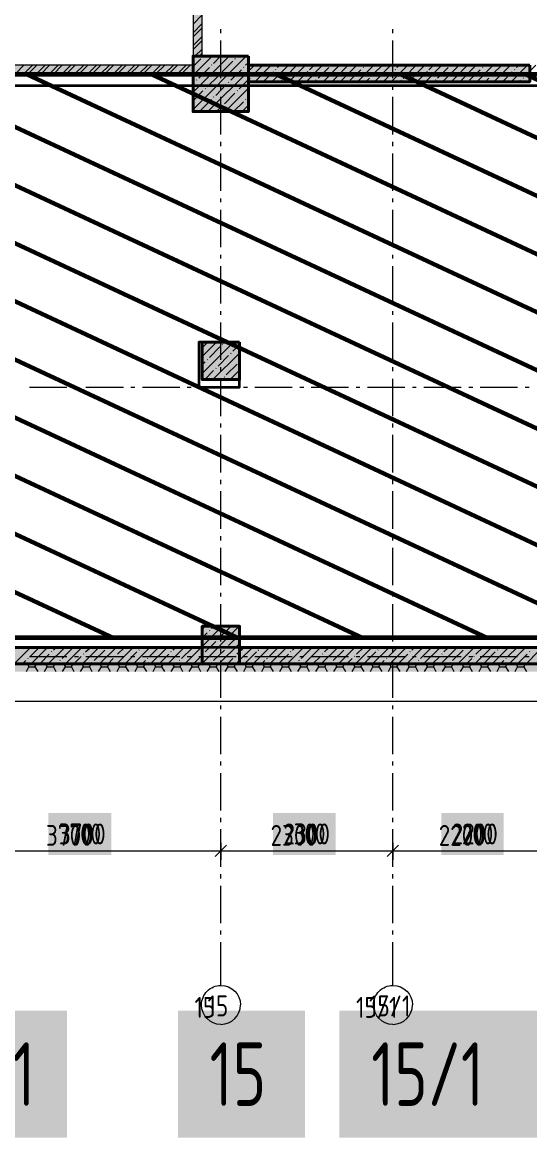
# Model space of a CAD drawing. Header units: millimetres. Extents: x -164500 to 426394, y -23753 to 102118.
# Drawn here: x -106678 to -99891, y -5874 to 9044 of the extents above; entities that cross this region are included whole.
import ezdxf

# ---------------------------------------------------------------- set-up
doc = ezdxf.new("R2010")
doc.units = ezdxf.units.MM
doc.layers.add('0) шлифовка', color=5, linetype='Continuous', lineweight=60)
doc.layers.add('389 П-1', color=210, linetype='Continuous', lineweight=35)
doc.layers.add('PDF _Геометрия', color=7, linetype='Continuous', true_color=0x1f1f1f)
doc.layers.add('PDF _Сплошная заливка', color=7, linetype='Continuous', true_color=0xffffff)
doc.layers.add('PDF _Текст', color=7, linetype='Continuous')
doc.styles.get("Standard").update_dxf_attribs({"font": 'ГОСТ тип А.ttf'})
doc.styles.add('СПДС', font='ГОСТ тип А.ttf', dxfattribs={"width": 0.9})
doc.linetypes.add('зигзаг', pattern='A,0.00254,-5.08,[131,ltypeshp.shx,S=5.08,R=0,X=-5.08,Y=0],-10.16,[131,ltypeshp.shx,S=5.08,R=180,X=5.08,Y=0],-5.08', length=20.32254)

msp = doc.modelspace()

# ---------------------------------------------------------------- hatches: boundary and pattern name
at = {"layer": '0) шлифовка', "true_color": 0x2776bb}
h = msp.add_hatch(dxfattribs=at)
h.set_pattern_fill('ANSI31', color=152, scale=222, angle=110)
h.set_pattern_definition([(155, (205553.1, 26879), (-297.8825, -638.811), [])])
h.paths.add_polyline_path([(-80759.758, 809.331), (-116764.44, 809.331), (-116764.44, 8350.022), (-80759.758, 8350.022)])
at = {"layer": 'PDF _Сплошная заливка', "linetype": 'зигзаг', "transparency": 33554559}
h = msp.add_hatch(color=256, dxfattribs=at)
h.paths.add_polyline_path([(-104394.318, 10696.956), (-104271.48, 10696.956), (-104271.48, 11472.207), (-104394.318, 11472.207)])
h.paths.add_polyline_path([(-104271.48, 9243.89), (-104394.318, 9243.89), (-104394.318, 8591.494), (-104271.48, 8591.494)])

# ---------------------------------------------------------------- linework, layer by layer
at = {"layer": '0) шлифовка'}
msp.add_lwpolyline([(-80759.758, 809.331), (-116764.44, 809.331), (-116764.44, 8350.022), (-80759.758, 8350.022)], close=True, dxfattribs=at)
at = {"layer": '389 П-1'}
for points in [[(-108524.753, 6890.355), (-108524.753, 8200.379), (-90816.837, 8200.379), (-90816.837, 7269.444)], [(-90816.837, 1734.513), (-90816.837, 682.241), (-108524.753, 682.241), (-108524.753, 2000.261)]]:
    msp.add_lwpolyline(points, dxfattribs=at)
msp.add_lwpolyline([(-103771.592, 4766.076), (-104318.064, 4766.076), (-104318.064, 4164.515), (-103771.592, 4164.515)], close=True, dxfattribs=at)
at = {"layer": 'PDF _Геометрия', "color": 16, "lineweight": 9, "true_color": 0x800000}
for points in [[(-104394.318, 9243.89), (-104394.318, 8591.494), (-104271.464, 8591.494), (-104271.464, 9243.89)], [(-108274.808, 8350.022), (-104394.318, 8350.022), (-104394.318, 8468.64), (-108274.808, 8468.64)]]:
    msp.add_lwpolyline(points, close=True, dxfattribs=at)
at = {"layer": 'PDF _Геометрия', "color": 15, "lineweight": 9, "true_color": 0xa54a4a}
for points in [[(-104394.318, 9019.364), (-104271.464, 9142.218)], [(-104394.318, 8904.983), (-104271.464, 9027.837)], [(-104394.318, 8849.911), (-104271.464, 8968.528)], [(-104394.318, 8735.529), (-104271.464, 8854.147)], [(-104394.318, 8680.457), (-104271.464, 8799.074)], [(-104368.9, 8591.494), (-104271.464, 8684.693)], [(-104309.591, 8591.494), (-104271.464, 8629.621)], [(-106775.143, 8350.022), (-106656.525, 8468.64)], [(-106660.762, 8350.022), (-106542.144, 8468.64)], [(-106605.689, 8350.022), (-106482.835, 8468.64)], [(-106491.308, 8350.022), (-106372.69, 8468.64)], [(-106431.999, 8350.022), (-106313.381, 8468.64)], [(-106317.618, 8350.022), (-106199, 8468.64)], [(-106262.545, 8350.022), (-106143.928, 8468.64)], [(-106148.164, 8350.022), (-106029.546, 8468.64)], [(-106093.091, 8350.022), (-105970.238, 8468.64)], [(-105978.71, 8350.022), (-105855.856, 8468.64)], [(-105919.401, 8350.022), (-105800.784, 8468.64)], [(-105805.02, 8350.022), (-105686.403, 8468.64)], [(-105749.948, 8350.022), (-105627.094, 8468.64)], [(-105635.566, 8350.022), (-105512.712, 8468.64)], [(-105576.258, 8350.022), (-105457.64, 8468.64)], [(-105461.876, 8350.022), (-105343.259, 8468.64)], [(-105406.804, 8350.022), (-105288.186, 8468.64)], [(-105292.423, 8350.022), (-105173.805, 8468.64)], [(-105237.35, 8350.022), (-105114.496, 8468.64)], [(-105122.969, 8350.022), (-105000.115, 8468.64)], [(-105063.66, 8350.022), (-104945.042, 8468.64)], [(-104949.279, 8350.022), (-104830.661, 8468.64)], [(-104894.206, 8350.022), (-104771.352, 8468.64)], [(-104779.825, 8350.022), (-104656.971, 8468.64)], [(-104720.516, 8350.022), (-104601.899, 8468.64)], [(-104606.135, 8350.022), (-104487.517, 8468.64)], [(-104551.063, 8350.022), (-104432.445, 8468.64)], [(-104436.681, 8350.022), (-104394.318, 8392.385)]]:
    msp.add_lwpolyline(points, dxfattribs=at)
at = {"layer": 'PDF _Геометрия', "color": 7, "lineweight": 9}
for points in [[(-104021.52, 8896.51), (-104021.52, 8951.583)], [(-101721.185, 8896.51), (-101721.185, 8951.583)], [(-104021.52, 8294.95), (-104021.52, 8799.074)], [(-101721.185, 8294.95), (-101721.185, 8799.074)], [(-106580.271, 8371.204), (-106080.382, 8371.204)], [(-105978.71, 8371.204), (-105927.874, 8371.204)], [(-105826.202, 8371.204), (-105326.313, 8371.204)], [(-105224.641, 8371.204), (-105173.805, 8371.204)], [(-105072.133, 8371.204), (-104572.244, 8371.204)], [(-104474.808, 8371.204), (-104419.736, 8371.204)], [(-104318.064, 8371.204), (-103818.175, 8371.204)], [(-103720.739, 8371.204), (-103665.667, 8371.204)], [(-103568.231, 8371.204), (-103068.342, 8371.204)], [(-102966.67, 8371.204), (-102911.598, 8371.204)], [(-102814.162, 8371.204), (-102314.273, 8371.204)], [(-102212.601, 8371.204), (-102161.765, 8371.204)], [(-102060.093, 8371.204), (-101560.204, 8371.204)], [(-101458.532, 8371.204), (-101407.696, 8371.204)], [(-101306.023, 8371.204), (-100806.135, 8371.204)], [(-100704.463, 8371.204), (-100653.627, 8371.204)], [(-100551.954, 8371.204), (-100052.066, 8371.204)], [(-99950.394, 8371.204), (-99899.557, 8371.204)], [(-104021.52, 8142.441), (-104021.52, 8197.514)], [(-101721.185, 8142.441), (-101721.185, 8197.514)], [(-104021.52, 7545.117), (-104021.52, 8045.005)], [(-101721.185, 7545.117), (-101721.185, 8045.005)], [(-117649.836, 360.278), (-117649.836, -37.938), (-79963.326, -37.938), (-79963.326, 3618.026), (-70956.86, 3618.026), (-70956.86, 7617.135), (-71350.84, 7617.135)], [(-104021.52, 7388.372), (-104021.52, 7443.445)], [(-101721.185, 7388.372), (-101721.185, 7443.445)], [(-104021.52, 6791.048), (-104021.52, 7290.936)], [(-101721.185, 6791.048), (-101721.185, 7290.936)], [(-104021.52, 6638.539), (-104021.52, 6689.375)], [(-101721.185, 6638.539), (-101721.185, 6689.375)], [(-104021.52, 6036.979), (-104021.52, 6536.867)], [(-101721.185, 6036.979), (-101721.185, 6536.867)], [(-104021.52, 5884.47), (-104021.52, 5935.306)], [(-101721.185, 5884.47), (-101721.185, 5935.306)], [(-104021.52, 5282.909), (-104021.52, 5782.798)], [(-101721.185, 5282.909), (-101721.185, 5782.798)], [(-104021.52, 5130.401), (-104021.52, 5181.237)], [(-101721.185, 5130.401), (-101721.185, 5181.237)], [(-104021.52, 4528.84), (-104021.52, 5028.729)], [(-101721.185, 4528.84), (-101721.185, 5028.729)], [(-104021.52, 4376.332), (-104021.52, 4431.404)], [(-101721.185, 4376.332), (-101721.185, 4431.404)], [(-104021.52, 3774.771), (-104021.52, 4274.66)], [(-101721.185, 3774.771), (-101721.185, 4274.66)], [(-106580.271, 4164.515), (-106080.382, 4164.515)], [(-105978.71, 4164.515), (-105927.874, 4164.515)], [(-105826.202, 4164.515), (-105326.313, 4164.515)], [(-105224.641, 4164.515), (-105173.805, 4164.515)], [(-105072.133, 4164.515), (-104572.244, 4164.515)], [(-104474.808, 4164.515), (-104419.736, 4164.515)], [(-104318.064, 4164.515), (-103818.175, 4164.515)], [(-103720.739, 4164.515), (-103665.667, 4164.515)], [(-103568.231, 4164.515), (-103068.342, 4164.515)], [(-102966.67, 4164.515), (-102911.598, 4164.515)], [(-102814.162, 4164.515), (-102314.273, 4164.515)], [(-102212.601, 4164.515), (-102161.765, 4164.515)], [(-102060.093, 4164.515), (-101560.204, 4164.515)], [(-101458.532, 4164.515), (-101407.696, 4164.515)], [(-101306.023, 4164.515), (-100806.135, 4164.515)], [(-100704.463, 4164.515), (-100653.627, 4164.515)], [(-100551.954, 4164.515), (-100052.066, 4164.515)], [(-99950.394, 4164.515), (-99899.557, 4164.515)], [(-104021.52, 3622.263), (-104021.52, 3677.335)], [(-101721.185, 3622.263), (-101721.185, 3677.335)], [(-104021.52, 3020.702), (-104021.52, 3524.827)], [(-101721.185, 3020.702), (-101721.185, 3524.827)], [(-104021.52, 2868.194), (-104021.52, 2923.266)], [(-101721.185, 2868.194), (-101721.185, 2923.266)], [(-104021.52, 2270.869), (-104021.52, 2770.758)], [(-101721.185, 2270.869), (-101721.185, 2770.758)], [(-104021.52, 2114.125), (-104021.52, 2169.197)], [(-101721.185, 2114.125), (-101721.185, 2169.197)], [(-104021.52, 1516.8), (-104021.52, 2016.689)], [(-101721.185, 1516.8), (-101721.185, 2016.689)], [(-104021.52, 1364.292), (-104021.52, 1415.128)], [(-101721.185, 1364.292), (-101721.185, 1415.128)], [(-104021.52, 762.731), (-104021.52, 1262.62)], [(-101721.185, 762.731), (-101721.185, 1262.62)], [(-104021.52, 610.223), (-104021.52, 661.059)], [(-101721.185, 610.223), (-101721.185, 661.059)], [(-106580.271, 563.623), (-106080.382, 563.623)], [(-105978.71, 563.623), (-105927.874, 563.623)], [(-105826.202, 563.623), (-105326.313, 563.623)], [(-105224.641, 563.623), (-105173.805, 563.623)], [(-105072.133, 563.623), (-104572.244, 563.623)], [(-104474.808, 563.623), (-104419.736, 563.623)], [(-104318.064, 563.623), (-103818.175, 563.623)], [(-104021.52, 8.662), (-104021.52, 508.55)], [(-103720.739, 563.623), (-103665.667, 563.623)], [(-103568.231, 563.623), (-103068.342, 563.623)], [(-102966.67, 563.623), (-102911.598, 563.623)], [(-102814.162, 563.623), (-102314.273, 563.623)], [(-102212.601, 563.623), (-102161.765, 563.623)], [(-102060.093, 563.623), (-101560.204, 563.623)], [(-101721.185, 8.662), (-101721.185, 508.55)], [(-101458.532, 563.623), (-101407.696, 563.623)], [(-101306.023, 563.623), (-100806.135, 563.623)], [(-100704.463, 563.623), (-100653.627, 563.623)], [(-100551.954, 563.623), (-100052.066, 563.623)], [(-99950.394, 563.623), (-99899.557, 563.623)], [(-104021.52, -143.846), (-104021.52, -93.01)], [(-101721.185, -143.846), (-101721.185, -93.01)], [(-104021.52, -745.407), (-104021.52, -245.519)], [(-101721.185, -745.407), (-101721.185, -245.519)], [(-104021.52, -897.916), (-104021.52, -842.843)], [(-101721.185, -897.916), (-101721.185, -842.843)], [(-104021.52, -1499.476), (-104021.52, -999.588)], [(-101721.185, -1499.476), (-101721.185, -999.588)], [(-104021.52, -1651.985), (-104021.52, -1596.912)], [(-101721.185, -1651.985), (-101721.185, -1596.912)], [(-104021.52, -2253.545), (-104021.52, -1749.421)], [(-101721.185, -2253.545), (-101721.185, -1749.421)], [(-104021.52, -1931.583), (-104021.52, -2037.492), (-104021.52, -2156.11)], [(-101721.185, -1931.583), (-101721.185, -2037.492), (-101721.185, -2156.11)], [(-156230.215, -2037.492), (-152506.469, -2037.492), (-148202.345, -2037.492), (-143699.112, -2037.492), (-142199.446, -2037.492), (-139195.879, -2037.492), (-137696.213, -2037.492), (-133993.649, -2037.492), (-130291.085, -2037.492), (-126588.521, -2037.492), (-122885.957, -2037.492), (-117882.835, -2037.492), (-117429.546, -2037.492), (-113828.654, -2037.492), (-113027.986, -2037.492), (-108524.753, -2037.492), (-107724.084, -2037.492), (-104021.52, -2037.492), (-101721.185, -2037.492), (-99518.287, -2037.492), (-95718.287, -2037.492), (-95015.054, -2037.492), (-90511.821, -2037.492)], [(-104021.52, -2406.054), (-104021.52, -2350.981)], [(-101721.185, -2406.054), (-101721.185, -2350.981)], [(-104021.52, -3003.378), (-104021.52, -2503.49)], [(-101721.185, -3003.378), (-101721.185, -2503.49)], [(-104021.52, -3155.887), (-104021.52, -3105.05)], [(-101721.185, -3155.887), (-101721.185, -3105.05)]]:
    msp.add_lwpolyline(points, dxfattribs=at)
at = {"layer": 'PDF _Геометрия', "lineweight": 9}
for points in [[(-104394.318, 8566.076), (-104368.9, 8591.494)], [(-104394.318, 8337.313), (-104140.137, 8591.494)], [(-104394.318, 8108.55), (-103911.375, 8591.494)], [(-104394.318, 7879.788), (-103682.612, 8591.494)], [(-104394.318, 8451.694), (-104288.409, 8553.366)], [(-104262.991, 8583.021), (-104258.755, 8587.257)], [(-104118.955, 8494.058), (-104025.756, 8591.494)], [(-104004.574, 8379.676), (-103860.539, 8523.712)], [(-103835.12, 8553.366), (-103826.648, 8557.603)], [(-103805.466, 8583.021), (-103796.993, 8591.494)], [(-103691.085, 8468.64), (-103652.958, 8506.767)], [(-99912.267, 8248.35), (-99891.085, 8273.768), (-99573.359, 8591.494)], [(-104318.064, 8294.95), (-104174.028, 8438.985)], [(-104195.21, 7850.133), (-103652.958, 8392.385), (-103572.467, 8468.64)], [(-104148.61, 8468.64), (-104144.374, 8472.876)], [(-104034.229, 8354.258), (-104029.992, 8358.495)], [(-103890.193, 8269.531), (-103746.157, 8409.331)], [(-103720.739, 8438.985), (-103716.503, 8443.222)], [(-103576.704, 8354.258), (-103462.322, 8468.64)], [(-103568.231, 8248.35), (-103347.941, 8468.64)], [(-103453.85, 8248.35), (-103318.287, 8379.676)], [(-103339.468, 8248.35), (-103119.178, 8468.64)], [(-103292.869, 8409.331), (-103288.632, 8413.567)], [(-103263.214, 8438.985), (-103233.56, 8468.64)], [(-103148.833, 8324.604), (-103004.797, 8468.64)], [(-103110.706, 8248.35), (-102890.416, 8468.64)], [(-102996.324, 8248.35), (-102890.416, 8354.258)], [(-102881.943, 8248.35), (-102661.653, 8468.64)], [(-102864.998, 8379.676), (-102856.525, 8388.149)], [(-102835.343, 8409.331), (-102776.035, 8468.64)], [(-102720.962, 8294.95), (-102576.926, 8438.985)], [(-102653.181, 8248.35), (-102432.891, 8468.64)], [(-102551.508, 8468.64), (-102547.272, 8468.64)], [(-102437.127, 8354.258), (-102428.654, 8358.495)], [(-102424.418, 8248.35), (-102204.128, 8468.64)], [(-102407.473, 8379.676), (-102318.51, 8468.64)], [(-102293.091, 8269.531), (-102149.056, 8409.331)], [(-102195.656, 8248.35), (-101975.366, 8468.64)], [(-102119.401, 8438.985), (-102115.165, 8443.222)], [(-102093.983, 8468.64), (-102089.747, 8468.64)], [(-101979.602, 8354.258), (-101860.984, 8468.64)], [(-101966.893, 8248.35), (-101746.603, 8468.64)], [(-101852.512, 8248.35), (-101721.185, 8379.676)], [(-101742.367, 8248.35), (-101522.077, 8468.64)], [(-101691.531, 8409.331), (-101687.294, 8413.567)], [(-101666.113, 8438.985), (-101636.458, 8468.64)], [(-101551.731, 8324.604), (-101407.696, 8468.64)], [(-101513.604, 8248.35), (-101293.314, 8468.64)], [(-101399.223, 8248.35), (-101293.314, 8354.258)], [(-101284.842, 8248.35), (-101064.552, 8468.64)], [(-101263.66, 8379.676), (-101259.424, 8388.149)], [(-101238.242, 8409.331), (-101178.933, 8468.64)], [(-101123.861, 8294.95), (-100979.825, 8438.985)], [(-101056.079, 8248.35), (-100835.789, 8468.64)], [(-100950.171, 8468.64), (-100950.171, 8468.64)], [(-100835.789, 8354.258), (-100831.553, 8358.495)], [(-100827.317, 8248.35), (-100607.027, 8468.64)], [(-100810.371, 8379.676), (-100721.408, 8468.64)], [(-100695.99, 8269.531), (-100551.954, 8409.331)], [(-100598.554, 8248.35), (-100378.264, 8468.64)], [(-100522.3, 8438.985), (-100518.064, 8443.222)], [(-100496.882, 8468.64), (-100492.646, 8468.64)], [(-100382.501, 8354.258), (-100263.883, 8468.64)], [(-100369.792, 8248.35), (-100149.502, 8468.64)], [(-100255.41, 8248.35), (-100124.084, 8379.676)], [(-100141.029, 8248.35), (-99920.739, 8468.64)], [(-100094.429, 8409.331), (-100090.193, 8413.567)], [(-100069.011, 8438.985), (-100035.12, 8468.64)], [(-99954.63, 8324.604), (-99891.085, 8388.149), (-99810.594, 8468.64)], [(-104394.318, 8222.932), (-104377.372, 8239.877)], [(-104347.718, 8269.531), (-104343.482, 8273.768)], [(-104203.682, 8180.568), (-104059.647, 8324.604)], [(-104089.301, 8066.187), (-103949.502, 8210.223)], [(-103919.847, 8239.877), (-103915.611, 8244.113)], [(-103775.812, 8155.15), (-103652.958, 8278.004), (-103631.776, 8294.95)], [(-103606.358, 8324.604), (-103602.122, 8328.84)], [(-103225.087, 8248.35), (-103203.905, 8269.531)], [(-103178.487, 8294.95), (-103174.251, 8299.186)], [(-102750.617, 8269.531), (-102746.38, 8273.768)], [(-102538.799, 8248.35), (-102462.545, 8324.604)], [(-102081.274, 8248.35), (-102034.675, 8294.95)], [(-102009.256, 8324.604), (-102000.784, 8328.84)], [(-101627.986, 8248.35), (-101606.804, 8269.531)], [(-101581.386, 8294.95), (-101572.913, 8299.186)], [(-101149.279, 8269.531), (-101145.042, 8273.768)], [(-100941.698, 8248.35), (-100865.444, 8324.604)], [(-100484.173, 8248.35), (-100437.573, 8294.95)], [(-100407.919, 8324.604), (-100403.682, 8328.84)], [(-100026.648, 8248.35), (-100009.702, 8269.531)], [(-99980.048, 8294.95), (-99975.812, 8299.186)], [(-104394.318, 7994.169), (-104262.991, 8125.496)], [(-104233.337, 8155.15), (-104229.1, 8159.387)], [(-103974.92, 7951.806), (-103835.12, 8095.841)], [(-103966.447, 7850.133), (-103652.958, 8163.623)], [(-103805.466, 8125.496), (-103801.23, 8129.732)], [(-104288.409, 7867.079), (-104148.61, 8011.115)], [(-104118.955, 8040.769), (-104114.719, 8045.005)], [(-104004.574, 7926.388), (-104000.338, 7930.624)], [(-103852.066, 7850.133), (-103720.739, 7981.46)], [(-103737.685, 7850.133), (-103652.958, 7934.86)], [(-103691.085, 8011.115), (-103686.848, 8015.351)], [(-103661.43, 8040.769), (-103652.958, 8049.242)], [(-104080.828, 7850.133), (-104034.229, 7896.733)], [(-104271.464, 4575.44), (-104080.828, 4766.076)], [(-104271.464, 4346.678), (-103852.066, 4766.076)], [(-104271.464, 4689.821), (-104195.21, 4766.076)], [(-104174.028, 4558.495), (-104034.229, 4702.53)], [(-104004.574, 4727.948), (-104000.338, 4736.421)], [(-103974.92, 4757.603), (-103966.447, 4766.076)], [(-103860.539, 4643.222), (-103771.575, 4732.185)], [(-104271.464, 4461.059), (-104233.337, 4503.422)], [(-104203.682, 4528.84), (-104199.446, 4533.077)], [(-104127.428, 4266.187), (-103771.575, 4617.804)], [(-104059.647, 4444.113), (-103919.847, 4588.149)], [(-103890.193, 4613.567), (-103885.957, 4622.04)], [(-103775.812, 4503.422), (-103771.575, 4507.659)], [(-104237.573, 4266.187), (-104118.955, 4389.041)], [(-104089.301, 4414.459), (-104085.065, 4418.695)], [(-103949.502, 4329.732), (-103805.466, 4473.768)], [(-103898.666, 4266.187), (-103771.575, 4393.277)], [(-104013.047, 4266.187), (-104004.574, 4274.66)], [(-103974.92, 4300.078), (-103970.683, 4304.314)], [(-103784.284, 4266.187), (-103771.575, 4278.896)], [(-104275.7, 461.951), (-104271.464, 466.187), (-103775.812, 966.076)], [(-104271.464, 923.712), (-104233.337, 966.076)], [(-104271.464, 694.95), (-104004.574, 966.076)], [(-104174.028, 906.767), (-104169.792, 911.003)], [(-104148.61, 936.421), (-104118.955, 966.076)], [(-104034.229, 822.04), (-103890.193, 961.839)], [(-99937.685, 461.951), (-99768.231, 635.641), (-99437.796, 966.076)], [(-104271.464, 809.331), (-104203.682, 877.112)], [(-104233.337, 622.932), (-104089.301, 762.731)], [(-104059.647, 792.385), (-104055.41, 796.622)], [(-103919.847, 707.659), (-103775.812, 847.458)], [(-106787.852, 461.951), (-106567.562, 682.241)], [(-106571.798, 563.623), (-106453.181, 682.241)], [(-106559.089, 461.951), (-106338.799, 682.241)], [(-106330.327, 461.951), (-106110.037, 682.241)], [(-106287.963, 622.932), (-106283.727, 627.168)], [(-106258.309, 648.35), (-106224.418, 682.241)], [(-106143.928, 533.968), (-105999.892, 678.004)], [(-106101.564, 461.951), (-105881.274, 682.241)], [(-105872.802, 461.951), (-105652.512, 682.241)], [(-105860.093, 593.277), (-105855.856, 597.514)], [(-105830.438, 622.932), (-105766.893, 682.241)], [(-105716.057, 508.55), (-105572.021, 648.35)], [(-105644.039, 461.951), (-105423.749, 682.241)], [(-105546.603, 678.004), (-105542.367, 682.241)], [(-105415.277, 461.951), (-105194.987, 682.241)], [(-105402.568, 593.277), (-105309.368, 682.241)], [(-105288.186, 478.896), (-105144.151, 622.932)], [(-105190.75, 461.951), (-104970.461, 682.241)], [(-105118.733, 648.35), (-105114.496, 652.586)], [(-105089.078, 678.004), (-105084.842, 682.241)], [(-104974.697, 563.623), (-104856.079, 682.241)], [(-104961.988, 461.951), (-104741.698, 682.241)], [(-104733.225, 461.951), (-104512.935, 682.241)], [(-104690.862, 622.932), (-104686.625, 627.168)], [(-104661.207, 648.35), (-104627.317, 682.241)], [(-104546.826, 533.968), (-104402.79, 678.004)], [(-104504.463, 461.951), (-104284.173, 682.241)], [(-104262.991, 593.277), (-104258.755, 597.514)], [(-104118.955, 508.55), (-103974.92, 648.35)], [(-104046.938, 461.951), (-103771.575, 737.313)], [(-103949.502, 678.004), (-103941.029, 682.241)], [(-103818.175, 461.951), (-103771.575, 512.787), (-103597.885, 682.241)], [(-103805.466, 593.277), (-103771.575, 627.168), (-103712.267, 682.241)], [(-103691.085, 478.896), (-103547.049, 622.932)], [(-103589.413, 461.951), (-103369.123, 682.241)], [(-103521.631, 648.35), (-103513.158, 652.586)], [(-103491.977, 678.004), (-103483.504, 682.241)], [(-103377.595, 563.623), (-103254.741, 682.241)], [(-103364.886, 461.951), (-103144.597, 682.241)], [(-103136.124, 461.951), (-102915.834, 682.241)], [(-103089.524, 622.932), (-103085.288, 627.168)], [(-103064.106, 648.35), (-103030.215, 682.241)], [(-102949.725, 533.968), (-102805.689, 678.004)], [(-102907.361, 461.951), (-102687.071, 682.241)], [(-102678.599, 461.951), (-102458.309, 682.241)], [(-102661.653, 593.277), (-102657.417, 597.514)], [(-102636.235, 622.932), (-102572.69, 682.241)], [(-102521.854, 508.55), (-102377.818, 648.35)], [(-102449.836, 461.951), (-102229.546, 682.241)], [(-102348.164, 678.004), (-102343.928, 682.241)], [(-102221.074, 461.951), (-102000.784, 682.241)], [(-102208.365, 593.277), (-102115.165, 682.241)], [(-102093.983, 478.896), (-101949.948, 622.932)], [(-101992.311, 461.951), (-101772.021, 682.241)], [(-101920.293, 648.35), (-101916.057, 652.586)], [(-101894.875, 678.004), (-101886.403, 682.241)], [(-101780.494, 563.623), (-101657.64, 682.241)], [(-101763.549, 461.951), (-101543.259, 682.241)], [(-101534.786, 461.951), (-101318.733, 682.241)], [(-101492.423, 622.932), (-101488.186, 627.168)], [(-101467.005, 648.35), (-101428.877, 682.241)], [(-101352.623, 533.968), (-101208.588, 678.004)], [(-101310.26, 461.951), (-101089.97, 682.241)], [(-101081.497, 461.951), (-100861.207, 682.241)], [(-101064.552, 593.277), (-101060.316, 597.514)], [(-101039.134, 622.932), (-100975.589, 682.241)], [(-100924.753, 508.55), (-100780.717, 648.35)], [(-100852.735, 461.951), (-100632.445, 682.241)], [(-100751.063, 678.004), (-100746.826, 682.241)], [(-100623.972, 461.951), (-100403.682, 682.241)], [(-100611.263, 593.277), (-100518.064, 682.241)], [(-100496.882, 478.896), (-100352.846, 622.932)], [(-100395.21, 461.951), (-100174.92, 682.241)], [(-100323.192, 648.35), (-100318.955, 652.586)], [(-100293.537, 678.004), (-100289.301, 682.241)], [(-100183.392, 563.623), (-100060.539, 682.241)], [(-100166.447, 461.951), (-99946.157, 682.241)], [(-99895.321, 622.932), (-99891.085, 627.168)], [(-106673.471, 461.951), (-106631.107, 508.55)], [(-106601.453, 533.968), (-106597.216, 538.205)], [(-106444.708, 461.951), (-106317.618, 593.277)], [(-106215.945, 461.951), (-106203.236, 478.896)], [(-106173.582, 508.55), (-106169.346, 512.787)], [(-105987.183, 461.951), (-105889.747, 563.623)], [(-105745.711, 478.896), (-105741.475, 483.132)], [(-105529.658, 461.951), (-105461.876, 533.968)], [(-105432.222, 563.623), (-105427.986, 567.859)], [(-105076.369, 461.951), (-105029.769, 508.55)], [(-105004.351, 533.968), (-105000.115, 538.205)], [(-104847.607, 461.951), (-104716.28, 593.277)], [(-104618.844, 461.951), (-104601.899, 478.896)], [(-104576.481, 508.55), (-104572.244, 512.787)], [(-104390.081, 461.951), (-104288.409, 563.623)], [(-104148.61, 478.896), (-104144.374, 483.132)], [(-103932.556, 461.951), (-103860.539, 533.968)], [(-103835.12, 563.623), (-103826.648, 567.859)], [(-103475.031, 461.951), (-103432.668, 508.55)], [(-103407.25, 533.968), (-103398.777, 538.205)], [(-103250.505, 461.951), (-103119.178, 593.277)], [(-103021.743, 461.951), (-103004.797, 478.896)], [(-102979.379, 508.55), (-102970.906, 512.787)], [(-102792.98, 461.951), (-102691.308, 563.623)], [(-102551.508, 478.896), (-102543.036, 483.132)], [(-102335.455, 461.951), (-102263.437, 533.968)], [(-102233.783, 563.623), (-102229.546, 567.859)], [(-101877.93, 461.951), (-101835.566, 508.55)], [(-101805.912, 533.968), (-101801.676, 538.205)], [(-101649.167, 461.951), (-101522.077, 593.277)], [(-101424.641, 461.951), (-101407.696, 478.896)], [(-101378.041, 508.55), (-101373.805, 512.787)], [(-101195.879, 461.951), (-101094.206, 563.623)], [(-100950.171, 478.896), (-100945.934, 483.132)], [(-100738.353, 461.951), (-100666.336, 533.968)], [(-100636.681, 563.623), (-100632.445, 567.859)], [(-100280.828, 461.951), (-100238.465, 508.55)], [(-100208.811, 533.968), (-100204.574, 538.205)], [(-100052.066, 461.951), (-99924.976, 593.277)]]:
    msp.add_lwpolyline(points, dxfattribs=at)
at = {"layer": 'PDF _Геометрия', "color": 7, "lineweight": 40}
for points in [[(-103652.958, 8591.494), (-104394.318, 8591.494), (-104394.318, 7850.133), (-103652.958, 7850.133)], [(-99891.085, 8468.64), (-103652.958, 8468.64), (-103652.958, 8248.35), (-99891.085, 8248.35)], [(-103771.575, 4766.076), (-104271.464, 4766.076), (-104271.464, 4266.187), (-103771.575, 4266.187)], [(-103771.575, 461.951), (-103771.575, 966.076), (-104271.464, 966.076), (-104271.464, 461.951)], [(-108274.808, 461.951), (-104271.464, 461.951), (-104271.464, 682.241), (-108274.808, 682.241)], [(-103771.575, 461.951), (-99768.231, 461.951), (-99768.231, 682.241), (-103771.575, 682.241)]]:
    msp.add_lwpolyline(points, close=True, dxfattribs=at)
at = {"layer": 'PDF _Геометрия', "color": 251, "lineweight": 9, "true_color": 0x4a4a4a}
for points in [[(-106609.925, 461.951), (-106588.744, 423.824), (-106508.253, 423.824), (-106470.126, 360.278)], [(-106508.253, 423.824), (-106482.835, 461.951)], [(-106368.454, 461.951), (-106347.272, 423.824), (-106262.545, 423.824), (-106228.654, 360.278)], [(-106262.545, 423.824), (-106241.364, 461.951)], [(-106126.982, 461.951), (-106101.564, 423.824), (-106021.074, 423.824), (-105987.183, 360.278)], [(-106021.074, 423.824), (-105999.892, 461.951)], [(-105881.274, 461.951), (-105860.093, 423.824), (-105779.602, 423.824), (-105745.711, 360.278)], [(-105779.602, 423.824), (-105758.42, 461.951)], [(-105639.803, 461.951), (-105618.621, 423.824), (-105538.131, 423.824), (-105504.24, 360.278)], [(-105538.131, 423.824), (-105516.949, 461.951)], [(-105398.331, 461.951), (-105377.149, 423.824), (-105296.659, 423.824), (-105258.532, 360.278)], [(-105296.659, 423.824), (-105275.477, 461.951)], [(-105156.86, 461.951), (-105135.678, 423.824), (-105055.187, 423.824), (-105017.06, 360.278)], [(-105055.187, 423.824), (-105034.006, 461.951)], [(-104915.388, 461.951), (-104894.206, 423.824), (-104813.716, 423.824), (-104775.589, 360.278)], [(-104813.716, 423.824), (-104788.298, 461.951)], [(-104673.916, 461.951), (-104648.498, 423.824), (-104568.008, 423.824), (-104534.117, 360.278)], [(-104568.008, 423.824), (-104546.826, 461.951)], [(-104428.209, 461.951), (-104407.027, 423.824), (-104326.536, 423.824), (-104292.646, 360.278)], [(-104326.536, 423.824), (-104305.355, 461.951)], [(-104186.737, 461.951), (-104165.555, 423.824), (-104085.065, 423.824), (-104051.174, 360.278)], [(-104085.065, 423.824), (-104063.883, 461.951)], [(-103945.265, 461.951), (-103924.084, 423.824), (-103843.593, 423.824), (-103805.466, 360.278)], [(-103843.593, 423.824), (-103822.411, 461.951)], [(-103703.794, 461.951), (-103682.612, 423.824), (-103602.122, 423.824), (-103563.995, 360.278)], [(-103602.122, 423.824), (-103580.94, 461.951)], [(-103462.322, 461.951), (-103441.141, 423.824), (-103360.65, 423.824), (-103322.523, 360.278)], [(-103360.65, 423.824), (-103339.468, 461.951)], [(-103220.851, 461.951), (-103199.669, 423.824), (-103119.178, 423.824), (-103081.051, 360.278)], [(-103119.178, 423.824), (-103093.76, 461.951)], [(-102979.379, 461.951), (-102953.961, 423.824), (-102873.471, 423.824), (-102839.58, 360.278)], [(-102873.471, 423.824), (-102852.289, 461.951)], [(-102733.671, 461.951), (-102712.489, 423.824), (-102631.999, 423.824), (-102598.108, 360.278)], [(-102631.999, 423.824), (-102610.817, 461.951)], [(-102492.2, 461.951), (-102471.018, 423.824), (-102390.527, 423.824), (-102356.637, 360.278)], [(-102390.527, 423.824), (-102369.346, 461.951)], [(-102250.728, 461.951), (-102229.546, 423.824), (-102149.056, 423.824), (-102110.929, 360.278)], [(-102149.056, 423.824), (-102127.874, 461.951)], [(-102009.256, 461.951), (-101988.075, 423.824), (-101907.584, 423.824), (-101869.457, 360.278)], [(-101907.584, 423.824), (-101886.403, 461.951)], [(-101767.785, 461.951), (-101746.603, 423.824), (-101666.113, 423.824), (-101627.986, 360.278)], [(-101666.113, 423.824), (-101640.695, 461.951)], [(-101526.313, 461.951), (-101505.132, 423.824), (-101420.405, 423.824), (-101386.514, 360.278)], [(-101420.405, 423.824), (-101399.223, 461.951)], [(-101284.842, 461.951), (-101259.424, 423.824), (-101178.933, 423.824), (-101145.042, 360.278)], [(-101178.933, 423.824), (-101157.751, 461.951)], [(-101039.134, 461.951), (-101017.952, 423.824), (-100937.462, 423.824), (-100903.571, 360.278)], [(-100937.462, 423.824), (-100916.28, 461.951)], [(-100797.662, 461.951), (-100776.481, 423.824), (-100695.99, 423.824), (-100662.099, 360.278)], [(-100695.99, 423.824), (-100674.808, 461.951)], [(-100556.191, 461.951), (-100535.009, 423.824), (-100454.518, 423.824), (-100416.391, 360.278)], [(-100454.518, 423.824), (-100433.337, 461.951)], [(-100314.719, 461.951), (-100293.537, 423.824), (-100213.047, 423.824), (-100174.92, 360.278)], [(-100213.047, 423.824), (-100191.865, 461.951)], [(-100073.248, 461.951), (-100052.066, 423.824), (-99971.575, 423.824), (-99933.448, 360.278)], [(-99971.575, 423.824), (-99946.157, 461.951)], [(-106622.634, 360.278), (-106588.744, 423.824)], [(-106381.163, 360.278), (-106347.272, 423.824)], [(-106139.691, 360.278), (-106101.564, 423.824)], [(-105898.22, 360.278), (-105860.093, 423.824)], [(-105656.748, 360.278), (-105618.621, 423.824)], [(-105411.04, 360.278), (-105377.149, 423.824)], [(-105169.569, 360.278), (-105135.678, 423.824)], [(-104928.097, 360.278), (-104894.206, 423.824)], [(-104686.625, 360.278), (-104648.498, 423.824)], [(-104445.154, 360.278), (-104407.027, 423.824)], [(-104203.682, 360.278), (-104165.555, 423.824)], [(-103962.211, 360.278), (-103924.084, 423.824)], [(-103716.503, 360.278), (-103682.612, 423.824)], [(-103475.031, 360.278), (-103441.141, 423.824)], [(-103233.56, 360.278), (-103199.669, 423.824)], [(-102992.088, 360.278), (-102953.961, 423.824)], [(-102750.617, 360.278), (-102712.489, 423.824)], [(-102509.145, 360.278), (-102471.018, 423.824)], [(-102263.437, 360.278), (-102229.546, 423.824)], [(-102021.966, 360.278), (-101988.075, 423.824)], [(-101780.494, 360.278), (-101746.603, 423.824)], [(-101539.022, 360.278), (-101505.132, 423.824)], [(-101297.551, 360.278), (-101259.424, 423.824)], [(-101056.079, 360.278), (-101017.952, 423.824)], [(-100814.608, 360.278), (-100776.481, 423.824)], [(-100568.9, 360.278), (-100535.009, 423.824)], [(-100327.428, 360.278), (-100293.537, 423.824)], [(-100085.957, 360.278), (-100052.066, 423.824)]]:
    msp.add_lwpolyline(points, dxfattribs=at)
at = {"layer": 'PDF _Геометрия', "color": 7, "lineweight": 18}
for points in [[(-103945.265, -1961.238), (-104021.52, -2037.492), (-104097.774, -2113.746)], [(-101644.931, -1961.238), (-101721.185, -2037.492), (-101797.439, -2113.746)]]:
    msp.add_lwpolyline(points, dxfattribs=at)
at = {"layer": 'PDF _Геометрия', "color": 7, "lineweight": 9}
for points in [[(-104279.937, -4096.355, -0.418032787), (-104021.52, -3837.938), (-104021.52, -3257.559)], [(-101979.602, -4096.355, -0.418032787), (-101721.185, -3837.938), (-101721.185, -3257.559)]]:
    msp.add_lwpolyline(points, format="xyb", dxfattribs=at)
at = {"layer": 'PDF _Геометрия', "color": 7, "linetype": 'зигзаг', "lineweight": 9}
for centre in [(-104022.838, -4095.036), (-101722.504, -4095.036)]:
    msp.add_arc(centre, 263.975, 270.2862173, 359.7137827, dxfattribs=at)
for points in [[(-104021.52, -3837.938), (-103877.484, -3837.938), (-103758.866, -3952.319), (-103758.866, -4096.355)], [(-101721.185, -3837.938), (-101577.149, -3837.938), (-101458.532, -3952.319), (-101458.532, -4096.355)], [(-104021.52, -4359.008), (-104165.555, -4359.008), (-104279.937, -4240.39), (-104279.937, -4096.355)], [(-101721.185, -4359.008), (-101865.221, -4359.008), (-101979.602, -4240.39), (-101979.602, -4096.355)]]:
    msp.add_open_spline(points, degree=3, dxfattribs=at)
at = {"layer": 'PDF _Сплошная заливка', "linetype": 'зигзаг', "lineweight": 5, "transparency": 33554559}
for points in [[(-104394.318, 8591.494), (-104394.318, 7850.133), (-103652.975, 8591.494), (-103652.975, 7850.133)], [(-108274.808, 8468.64), (-108274.808, 8350.022), (-104394.335, 8468.64), (-104394.335, 8350.022)], [(-103652.958, 8468.64), (-103652.958, 8248.35), (-99891.102, 8468.64), (-99891.102, 8248.35)], [(-104271.464, 4766.076), (-104271.464, 4266.187), (-103771.592, 4766.076), (-103771.592, 4266.187)], [(-104271.464, 966.076), (-104271.464, 461.951), (-103771.592, 966.076), (-103771.592, 461.951)], [(-108274.808, 682.241), (-108274.808, 461.951), (-104271.481, 682.241), (-104271.481, 461.951)], [(-103771.575, 682.241), (-103771.575, 461.951), (-99768.248, 682.241), (-99768.248, 461.951)], [(-156429.323, 461.951), (-156429.323, 360.278), (-80357.306, 461.951), (-80357.306, 360.278)]]:
    msp.add_solid(points, dxfattribs=at)

# ---------------------------------------------------------------- texts
at = {"linetype": 'зигзаг', "attachment_point": 4, "style": 'СПДС', "bg_fill": 1, "box_fill_scale": 1.5, "bg_fill_color": 7, "bg_fill_true_color": 16777215, "bg_fill_transparency": 0}
for s, insert, char_height in [('3700', (-106187.515, -1811.595), 279.8266), ('2300', (-103183.848, -1811.595), 279.8266), ('2200', (-100934.285, -1811.595), 279.8266), ('14/1', (-108027.385, -5024.151), 850), ('15', (-104172.162, -5024.151), 850), ('15/1', (-102011.532, -5024.151), 850), ('16', (-99668.744, -5024.151), 850)]:
    msp.add_mtext(s, dxfattribs=dict(at, insert=insert, char_height=char_height))
at = {"layer": 'PDF _Текст', "linetype": 'зигзаг', "attachment_point": 4}
for s, insert, char_height in [('3700', (-106360.957, -1830.747), 279.8266), ('3700', (-106187.515, -1811.595), 279.8266), ('2300', (-103357.29, -1830.747), 279.8266), ('2300', (-103183.848, -1811.595), 279.8266), ('2200', (-101107.727, -1830.747), 279.8266), ('2200', (-100934.285, -1811.595), 279.8266), ('15', (-104374.124, -4130.873), 280.5015), ('15', (-104200.683, -4111.721), 280.5015), ('15/1', (-102213.495, -4130.873), 280.5015), ('15/1', (-102040.053, -4111.721), 280.5015)]:
    msp.add_mtext(s, dxfattribs=dict(at, insert=insert, char_height=char_height))

doc.saveas('drawing.dxf')
